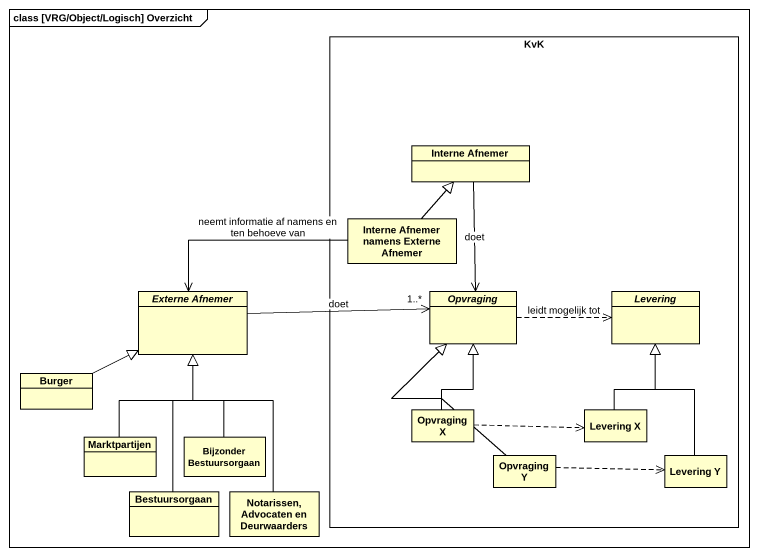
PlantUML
@startuml
mainframe class [VRG/Object/Logisch] Overzicht
hide circle
hide empty members
rectangle KvK {
  class "Interne Afnemer" as Interne_Afnemer
  class "Interne Afnemer namens Externe Afnemer" as Interne_Afnemer_namens
  abstract class Opvraging
  abstract class Levering
  class "Opvraging X" as Opvraging_X
  class "Levering X" as Levering_X
  class "Opvraging Y" as Opvraging_Y
  class "Levering Y" as Levering_Y
}
abstract class "Externe Afnemer" as Externe_Afnemer
class Burger
class Marktpartijen
class "Bijzonder Bestuursorgaan" as Bijzonder_Bestuursorgaan
class Bestuursorgaan
class "Notarissen, Advocaten en Deurwaarders" as Notarissen_Advocaten_en
Interne_Afnemer --> Opvraging : doet
Interne_Afnemer_namens -up-|> Interne_Afnemer
Interne_Afnemer_namens -left-> Externe_Afnemer : neemt informatie af namens en ten behoeve van
Externe_Afnemer -right-> "1..*" Opvraging : doet
Opvraging .right.> Levering : leidt mogelijk tot
Burger -right-|> Externe_Afnemer
Opvraging_X -up-|> Opvraging
Opvraging_X .right.> Levering_X
Levering_X -up-|> Levering
Marktpartijen -up-|> Externe_Afnemer
Bijzonder_Bestuursorgaan -up-|> Externe_Afnemer
Opvraging_Y -up-|> Opvraging
Opvraging_Y .right.> Levering_Y
Levering_Y -up-|> Levering
Bestuursorgaan -up-|> Externe_Afnemer
Notarissen_Advocaten_en -up-|> Externe_Afnemer
@enduml
